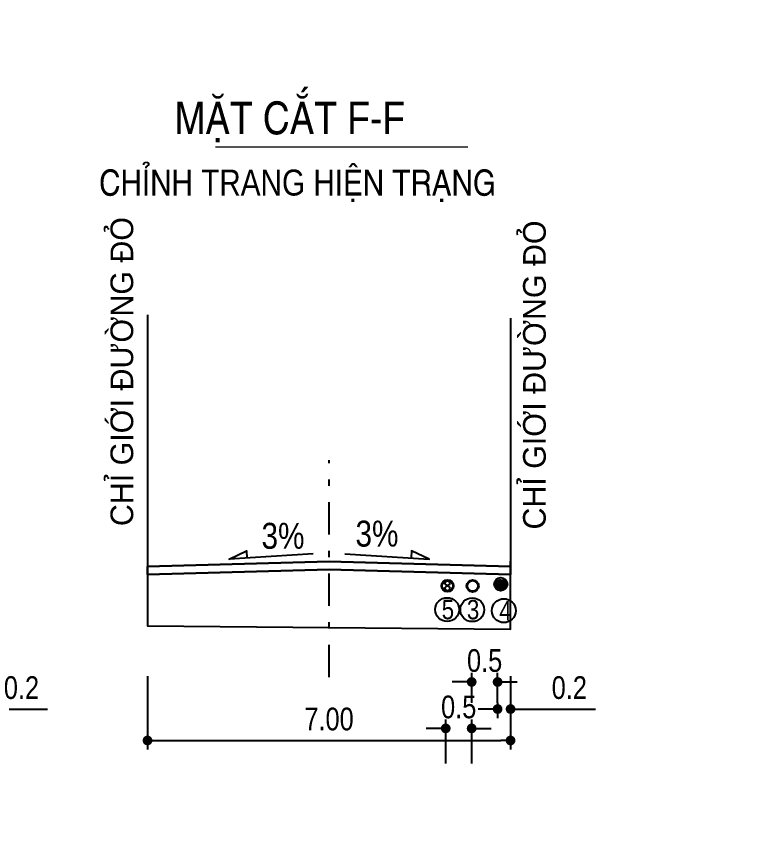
# Model space of a CAD drawing. Header units: metres. Extents: x 563371 to 571261, y 2062953 to 2068466.
# Drawn here: x 568860 to 568917, y 2065897 to 2065960.3 of the extents above; entities that cross this region are included whole.
import ezdxf

# ---------------------------------------------------------------- set-up
doc = ezdxf.new("R2010")
doc.units = ezdxf.units.M
doc.linetypes.add('TIM1', pattern=[5.5, 2.5, -1.25, 0.5, -1.25])
doc.layers.get('0').update_dxf_attribs({"linetype": 'CONTINUOUS'})
doc.layers.get('DEFPOINTS').update_dxf_attribs({"linetype": 'CONTINUOUS'})
for name, color, linetype in [('cap nuoc', 5, 'CONTINUOUS'), ('Dien SH', 6, 'CONTINUOUS'), ('DienHT', 1, 'CONTINUOUS'), ('ghichieudai', 7, 'CONTINUOUS'), ('Hach MCN', 8, 'CONTINUOUS'), ('Kich thuoc', 9, 'CONTINUOUS'), ('MATCATDUONG', 8, 'CONTINUOUS'), ('MC2', 9, 'CONTINUOUS'), ('MCN', 7, 'CONTINUOUS')]:
    doc.layers.add(name, color=color, linetype=linetype)
doc.styles.add('1', font='VHARIALN.ttf', dxfattribs={"height": 50})
doc.styles.add('IN', font='VHARIALN.ttf')
doc.styles.add('ktcn', font='VHARIAL.ttf', dxfattribs={"width": 0.8})
doc.styles.add('KTEN', font='VHAVAN.ttf')
doc.linetypes.add('ZIGZAG', pattern='A,0.00254,-5.08,[131,ltypeshp.shx,S=5.08,R=0,X=-5.08,Y=0],-10.16,[131,ltypeshp.shx,S=5.08,R=180,X=5.08,Y=0],-5.08', length=20.32254)
doc.dimstyles.new('a', dxfattribs={"dimtxt": 1.75, "dimasz": 0.75, "dimexe": 0.7, "dimexo": 0, "dimgap": 0.75, "dimtad": 1, "dimzin": 0, "dimdsep": 46, "dimtxsty": 'ktcn', "dimblk": 'DOT', "dimcen": 0, "dimazin": 0, "dimtfac": 1, "dimtix": 1, "dimtofl": 0, "dimtmove": 0, "dimatfit": 3, "dimfxl": 1, "dimtolj": 1, "dimtzin": 0, "dimarcsym": 0})

# ---------------------------------------------------------------- blocks, each defined once
blk = doc.blocks.new('_Dot')
at = {"color": 0, "linetype": 'ByBlock', "lineweight": -2}
blk.add_line((-0.5, 0), (-1, 0), dxfattribs=at)
at = {"color": 0, "linetype": 'ByBlock', "const_width": 0.5}
blk.add_lwpolyline([(-0.25, 0, 1), (0.25, 0, 1)], format="xyb", close=True, dxfattribs=at)
blk = doc.blocks.new('*D144')
at = {"layer": 'DEFPOINTS', "color": 0, "linetype": 'Continuous'}
for p in [(568854.896, 2065907.4, 0), (568854.896, 2065906.921), (568855.896, 2065907.4, 0)]:
    blk.add_point(p, dxfattribs=at)
at = {"layer": 'MATCATDUONG', "color": 0, "linetype": 'Continuous', "lineweight": -2}
for p, q in [((568854.146, 2065906.921), (568853.396, 2065906.921)), ((568854.896, 2065907.4), (568854.896, 2065906.221)), ((568855.896, 2065907.4), (568855.896, 2065906.221)), ((568856.646, 2065906.921), (568862.443, 2065906.921))]:
    blk.add_line(p, q, dxfattribs=at)
at = {"layer": 'MATCATDUONG', "color": 0, "linetype": 'Continuous', "lineweight": -2, "xscale": 0.75, "yscale": 0.75, "zscale": 0.75}
blk.add_blockref('_Dot', (568854.896, 2065906.921), dxfattribs=at)
at = {"layer": 'MATCATDUONG', "color": 0, "linetype": 'Continuous', "lineweight": -2, "xscale": 0.75, "yscale": 0.75, "zscale": 0.75, "rotation": 180}
blk.add_blockref('_Dot', (568855.896, 2065906.921), dxfattribs=at)
at = {"layer": 'MATCATDUONG', "color": 0, "linetype": 'Continuous', "insert": (568860.426, 2065908.564), "char_height": 1.75, "attachment_point": 5, "style": 'ktcn'}
blk.add_mtext('\\A1;0.2', dxfattribs=at)
blk = doc.blocks.new('*D146')
at = {"layer": 'DEFPOINTS', "color": 0, "linetype": 'Continuous'}
for p in [(568870.148, 2065909.457), (568898.148, 2065909.457), (568898.148, 2065904.499)]:
    blk.add_point(p, dxfattribs=at)
at = {"layer": 'MATCATDUONG', "color": 0, "linetype": 'Continuous', "lineweight": -2}
for p, q in [((568870.148, 2065909.457), (568870.148, 2065903.799)), ((568898.148, 2065909.457), (568898.148, 2065903.799)), ((568870.898, 2065904.499), (568897.398, 2065904.499))]:
    blk.add_line(p, q, dxfattribs=at)
at = {"layer": 'MATCATDUONG', "color": 0, "linetype": 'Continuous', "lineweight": -2, "xscale": 0.75, "yscale": 0.75, "zscale": 0.75, "rotation": 180}
blk.add_blockref('_Dot', (568870.148, 2065904.499), dxfattribs=at)
at = {"layer": 'MATCATDUONG', "color": 0, "linetype": 'Continuous', "lineweight": -2, "xscale": 0.75, "yscale": 0.75, "zscale": 0.75}
blk.add_blockref('_Dot', (568898.148, 2065904.499), dxfattribs=at)
at = {"layer": 'MATCATDUONG', "color": 0, "linetype": 'Continuous', "insert": (568884.148, 2065906.142), "char_height": 1.75, "attachment_point": 5, "style": 'ktcn'}
blk.add_mtext('\\A1;7.00', dxfattribs=at)
blk = doc.blocks.new('*D148')
at = {"layer": 'DEFPOINTS', "color": 0, "linetype": 'Continuous'}
for p in [(568897.148, 2065907.4, 0), (568897.148, 2065906.921), (568898.148, 2065907.4, 0)]:
    blk.add_point(p, dxfattribs=at)
at = {"layer": 'MATCATDUONG', "color": 0, "linetype": 'Continuous', "lineweight": -2}
for p, q in [((568896.398, 2065906.921), (568895.648, 2065906.921)), ((568897.148, 2065907.4), (568897.148, 2065906.221)), ((568898.148, 2065907.4), (568898.148, 2065906.221)), ((568898.898, 2065906.921), (568904.695, 2065906.921))]:
    blk.add_line(p, q, dxfattribs=at)
at = {"layer": 'MATCATDUONG', "color": 0, "linetype": 'Continuous', "lineweight": -2, "xscale": 0.75, "yscale": 0.75, "zscale": 0.75}
blk.add_blockref('_Dot', (568897.148, 2065906.921), dxfattribs=at)
at = {"layer": 'MATCATDUONG', "color": 0, "linetype": 'Continuous', "lineweight": -2, "xscale": 0.75, "yscale": 0.75, "zscale": 0.75, "rotation": 180}
blk.add_blockref('_Dot', (568898.148, 2065906.921), dxfattribs=at)
at = {"layer": 'MATCATDUONG', "color": 0, "linetype": 'Continuous', "insert": (568902.678, 2065908.564), "char_height": 1.75, "attachment_point": 5, "style": 'ktcn'}
blk.add_mtext('\\A1;0.2', dxfattribs=at)
blk = doc.blocks.new('*D149')
at = {"layer": 'DEFPOINTS', "color": 0, "linetype": 'Continuous'}
for p in [(568895.148, 2065909.008), (568895.148, 2065907.4, 0), (568897.148, 2065907.4, 0)]:
    blk.add_point(p, dxfattribs=at)
at = {"layer": 'MATCATDUONG', "color": 0, "linetype": 'Continuous', "lineweight": -2}
for p, q in [((568895.148, 2065907.4), (568895.148, 2065909.708)), ((568897.148, 2065907.4), (568897.148, 2065909.708)), ((568894.398, 2065909.008), (568893.648, 2065909.008)), ((568897.898, 2065909.008), (568898.648, 2065909.008))]:
    blk.add_line(p, q, dxfattribs=at)
at = {"layer": 'MATCATDUONG', "color": 0, "linetype": 'Continuous', "lineweight": -2, "xscale": 0.75, "yscale": 0.75, "zscale": 0.75}
blk.add_blockref('_Dot', (568895.148, 2065909.008), dxfattribs=at)
at = {"layer": 'MATCATDUONG', "color": 0, "linetype": 'Continuous', "lineweight": -2, "xscale": 0.75, "yscale": 0.75, "zscale": 0.75, "rotation": 180}
blk.add_blockref('_Dot', (568897.148, 2065909.008), dxfattribs=at)
at = {"layer": 'MATCATDUONG', "color": 0, "linetype": 'Continuous', "insert": (568896.148, 2065910.652), "char_height": 1.75, "attachment_point": 5, "style": 'ktcn'}
blk.add_mtext('\\A1;0.5', dxfattribs=at)
blk = doc.blocks.new('*D178')
at = {"layer": 'DEFPOINTS', "color": 0, "linetype": 'Continuous'}
for p in [(568893.148, 2065905.429), (568893.148, 2065902.726, 0), (568895.148, 2065902.726, 0)]:
    blk.add_point(p, dxfattribs=at)
at = {"layer": 'MATCATDUONG', "color": 0, "linetype": 'Continuous', "lineweight": -2}
for p, q in [((568893.148, 2065902.726), (568893.148, 2065906.129)), ((568895.148, 2065902.726), (568895.148, 2065906.129)), ((568892.398, 2065905.429), (568891.648, 2065905.429)), ((568895.898, 2065905.429), (568896.648, 2065905.429))]:
    blk.add_line(p, q, dxfattribs=at)
at = {"layer": 'MATCATDUONG', "color": 0, "linetype": 'Continuous', "lineweight": -2, "xscale": 0.75, "yscale": 0.75, "zscale": 0.75}
blk.add_blockref('_Dot', (568893.148, 2065905.429), dxfattribs=at)
at = {"layer": 'MATCATDUONG', "color": 0, "linetype": 'Continuous', "lineweight": -2, "xscale": 0.75, "yscale": 0.75, "zscale": 0.75, "rotation": 180}
blk.add_blockref('_Dot', (568895.148, 2065905.429), dxfattribs=at)
at = {"layer": 'MATCATDUONG', "color": 0, "linetype": 'Continuous', "insert": (568894.148, 2065907.073), "char_height": 1.75, "attachment_point": 5, "style": 'ktcn'}
blk.add_mtext('\\A1;0.5', dxfattribs=at)

msp = doc.modelspace()

# ---------------------------------------------------------------- wipeouts: each hides what was drawn before it
msp.add_wipeout([(568538.555, 2065837.116), (569134.391, 2065836.361), (569086.223, 2065956.15), (568779.004, 2065956.683), (568600.602, 2065960.315)]).dxf.layer = 'ghichieudai'

# ---------------------------------------------------------------- next in the draw order: hatches: boundary and pattern name
at = {"layer": 'Dien SH'}
h = msp.add_hatch(dxfattribs=at)
h.set_pattern_fill('AR-CONC', color=8, scale=0.006451, style=0)
h.set_pattern_definition([(130, (569133.87998, 2065970.92915), (-0.046271889, -0.004048266), [0.0048384, -0.0532224]), (185, (569133.87998, 2065970.92915), (0.008951126, 0.048525419), [0.00387072, -0.04257792]), (79.5486, (569133.876125, 2065970.928814), (-0.037320797, 0.044477124), [0.004112007, -0.04523208]), (133.8158, (569133.87998, 2065970.942054), (-0.068849855, -0.010677963), [0.0072576, -0.0798336]), (83.3644, (569133.874244, 2065970.941164), (-0.06029696, 0.062842292), [0.00616801, -0.06784811]), (188.8158, (569133.87998, 2065970.942054), (-0.060296911, 0.06284234), [0.00580608, -0.06386688]), (159, (569133.87353, 2065970.93883), (-0.038507668, -0.02597375), [0.0048384, -0.0532224]), (214, (569133.87353, 2065970.93883), (-0.015696759, 0.04678088), [0.00387072, -0.04257792]), (108.5486, (569133.87032, 2065970.936664), (-0.054204442, 0.020807087), [0.004112007, -0.04523208]), (142.5, (569133.879981, 2065970.929152), (-0.0007844566, 0.0214756483), [0, -0.042061824, 0, -0.04322304, 0, -0.0427392]), (172.5, (569133.87998, 2065970.929152), (-0.016971142, 0.0254442884), [0, -0.024643584, 0, -0.041094144, 0, -0.01628928]), (212.5, (569133.894367, 2065970.929152), (-0.034437953, -0.0014550599), [0, -0.016128, 0, -0.05031936, 0, -0.06676992]), (222.5, (569133.900818, 2065970.929152), (-0.037622506, 0.0064579726), [0, -0.0209664, 0, -0.033417216, 0, -0.04741632])])
h.paths.add_polyline_path([(568897.806, 2065916.468, -0.263848), (568897.601, 2065916.106, 0.244326), (568897.676, 2065916.25, 0.335024), (568897.548, 2065916.42, 0.439438), (568897.739, 2065916.597, 0.991849), (568897.386, 2065916.599, 0.001118), (568897.386, 2065916.6, 1), (568897.032, 2065916.6, 0.991849), (568897.386, 2065916.597, 0.001118), (568897.386, 2065916.597, 0.335024), (568897.514, 2065916.427, 0.391457), (568897.325, 2065916.279, 0.004772), (568897.325, 2065916.282, 1), (568897.042, 2065916.282, 0.913934), (568897.322, 2065916.257, 0.008795), (568897.322, 2065916.25, 0.524184), (568897.561, 2065916.085, -0.54779), (568896.961, 2065916.468, -1)])
at = {"layer": 'Hach MCN'}
h = msp.add_hatch(dxfattribs=at)
h.set_pattern_fill('ANSI31', color=1, scale=0.064512, style=0)
h.set_pattern_definition([(135, (569133.879981, 2065970.9291516), (0.00570210908, 0.00570210908), [])])
h.paths.add_polyline_path([(568897.739, 2065916.597, -0.439438), (568897.548, 2065916.42, 0.048128), (568897.514, 2065916.427, -0.335024), (568897.386, 2065916.597, -0.001118), (568897.386, 2065916.597, 0.002974), (568897.386, 2065916.599, -0.991849)])
h.paths.add_polyline_path([(568897.386, 2065916.6, -0.001118), (568897.386, 2065916.599, 0.002974), (568897.386, 2065916.597, -0.991849), (568897.032, 2065916.6, -1)])
h.paths.add_polyline_path([(568897.514, 2065916.427, 0.048128), (568897.548, 2065916.42, -0.335024), (568897.676, 2065916.25, -0.244326), (568897.601, 2065916.106, -0.026291), (568897.561, 2065916.085, -0.524184), (568897.322, 2065916.25, -0.008795), (568897.322, 2065916.257, 0.040187), (568897.325, 2065916.279, -0.391457)])
h.paths.add_polyline_path([(568897.325, 2065916.282, -0.004772), (568897.325, 2065916.279, 0.032131), (568897.322, 2065916.257, -0.913934), (568897.042, 2065916.282, -1)])

# ---------------------------------------------------------------- next in the draw order: linework, layer by layer
at = {"layer": 'cap nuoc', "color": 86}
for centre in [(568893.254, 2065914.586, 0), (568895.195, 2065914.581, 0), (568897.632, 2065914.506, 0)]:
    msp.add_circle(centre, 0.92, dxfattribs=at)
at = {"layer": 'Dien SH'}
for centre, radius in [((568897.209, 2065916.6, 0), 0.177), ((568897.183, 2065916.282, 0), 0.141)]:
    msp.add_circle(centre, radius, dxfattribs=at)
at = {"layer": 'Kich thuoc', "elevation": 0}
for points in [[(568870.148, 2065917.899), (568884.148, 2065918.289), (568898.148, 2065917.899)], [(568870.148, 2065917.299), (568884.148, 2065917.689), (568898.148, 2065917.299)]]:
    msp.add_lwpolyline(points, dxfattribs=at)
at = {"layer": 'MATCATDUONG', "color": 40, "linetype": 'Continuous', "extrusion": (3.31378e-12, 1.1371e-08, 1)}
msp.add_line((568870.148, 2065937.323, 0), (568870.148, 2065917.899, 0), dxfattribs=at)
at = {"layer": 'MATCATDUONG', "color": 40, "linetype": 'Continuous', "extrusion": (-3.31378e-12, 1.1371e-08, 1)}
msp.add_line((568898.148, 2065937.06, 0), (568898.148, 2065918.068, 0), dxfattribs=at)
at = {"layer": 'MATCATDUONG', "linetype": 'Continuous', "extrusion": (1.01388e-11, 1.13736e-08, 1), "const_width": 0.12, "elevation": 0.024}
msp.add_lwpolyline([(568875.38, 2065950.252), (568894.863, 2065950.252)], dxfattribs=at)
at = {"layer": 'MATCATDUONG', "color": 1, "linetype": 'TIM1', "extrusion": (1.01388e-11, 1.13736e-08, 1), "elevation": 0.024}
msp.add_lwpolyline([(568884.148, 2065909.378), (568884.148, 2065926.096)], dxfattribs=at)
at = {"layer": 'MATCATDUONG', "color": 40, "linetype": 'Continuous'}
for points in [[(568882.934, 2065918.889), (568876.438, 2065918.472), (568877.777, 2065919.111), (568877.812, 2065918.56)], [(568885.363, 2065918.889), (568891.859, 2065918.472), (568890.52, 2065919.111), (568890.484, 2065918.56)]]:
    msp.add_lwpolyline(points, dxfattribs=at)
at = {"layer": 'MATCATDUONG', "color": 40, "linetype": 'Continuous', "elevation": 0}
for points in [[(568898.148, 2065917.899), (568898.148, 2065918.33), (568898.148, 2065917.899), (568898.148, 2065917.299), (568884.148, 2065917.689), (568870.148, 2065917.299), (568870.148, 2065917.899), (568870.148, 2065917.899), (568870.148, 2065917.73), (568870.148, 2065913.33), (568898.148, 2065913.068)], [(568898.148, 2065917.899), (568884.148, 2065918.289), (568870.148, 2065917.899), (568870.148, 2065917.299), (568884.148, 2065917.689), (568898.148, 2065917.299)]]:
    msp.add_lwpolyline(points, close=True, dxfattribs=at)
msp.add_lwpolyline([(568870.148, 2065917.899), (568870.148, 2065913.33)], dxfattribs=at)
at = {"layer": 'MCN', "color": 2, "linetype": 'ZIGZAG', "ltscale": 0.005}
msp.add_circle((568897.391, 2065916.554, 0), 0.509, dxfattribs=at)
at = {"layer": 'MCN', "color": 2, "ltscale": 0.005}
for centre, radius in [((568893.283, 2065916.417, 0), 0.467), ((568893.283, 2065916.417, 0), 0.409), ((568893.283, 2065916.626, 0), 0.181), ((568893.283, 2065916.227, 0), 0.181), ((568895.224, 2065916.411, 0), 0.467), ((568895.224, 2065916.411, 0), 0.409)]:
    msp.add_circle(centre, radius, dxfattribs=at)
at = {"layer": 'MCN', "color": 2}
msp.add_circle((568897.384, 2065916.468, 0), 0.423, dxfattribs=at)

# ---------------------------------------------------------------- next in the draw order: texts
at = {"layer": 'DienHT', "color": 7, "linetype": 'Continuous', "extrusion": (3.31378e-12, 1.1371e-08, 1), "style": 'IN'}
for s, height, p in [('mÆt c¾t f-f', 2.5, (568872.233, 2065951.245, 0.024)), ('chØnh trang hiÖn tr¹ng', 2, (568866.421, 2065946.508, 0.024))]:
    msp.add_text(s, height=height, dxfattribs=at).set_placement(p)
at = {"layer": 'DienHT', "color": 7, "linetype": 'Continuous', "ltscale": 15, "style": '1'}
for p in [(568886.189, 2065919.446), (568878.941, 2065919.276)]:
    msp.add_text('3%%%', height=2, rotation=360, dxfattribs=at).set_placement(p)
at = {"layer": 'MATCATDUONG', "color": 7, "linetype": 'Continuous', "extrusion": (3.31378e-12, 1.1371e-08, 1), "style": 'KTEN'}
msp.add_text('chØ giíi ®\xadêng ®á', height=1.75, rotation=90, dxfattribs=at).set_placement((568869.043, 2065921.025, 0.023))
at = {"layer": 'MATCATDUONG', "color": 7, "linetype": 'Continuous', "extrusion": (-3.31378e-12, 1.1371e-08, 1), "style": 'KTEN'}
msp.add_text('chØ giíi ®\xadêng ®á', height=1.75, rotation=90, dxfattribs=at).set_placement((568900.862, 2065920.762, 0.023))
at = {"layer": 'MC2', "color": 7, "linetype": 'Continuous', "style": 'IN'}
for s, p in [('5', (568892.839, 2065913.842, 0)), ('3', (568894.78, 2065913.837, 0)), ('4', (568897.275, 2065913.762, 0))]:
    msp.add_text(s, height=1.5, rotation=360, dxfattribs=at).set_placement(p)

# ---------------------------------------------------------------- next in the draw order: dimensions: what is measured, and where the dimension line sits
at = {"layer": 'MATCATDUONG', "color": 7, "linetype": 'Continuous'}
for base, p1, p2, picture, middle in [((568895.148, 2065909.008, 0), (568897.148, 2065907.4, 0), (568895.148, 2065907.4, 0), '*D149', (568896.148, 2065909.008, 0)), ((568854.89591, 2065906.92075, -0.00001), (568855.89589, 2065907.3997, -0.00001), (568854.89591, 2065907.3997, -0.00001), '*D144', (568860.42558, 2065906.92075, -0.00001)), ((568897.1483, 2065906.9207, 0), (568898.1482, 2065907.3997, 0), (568897.1483, 2065907.3997, 0), '*D148', (568902.6779, 2065906.9207, 0)), ((568893.148, 2065905.429, 0), (568895.148, 2065902.726, 0), (568893.148, 2065902.726, 0), '*D178', (568894.148, 2065905.429, 0))]:
    dim = msp.add_linear_dim(base=base, p1=p1, p2=p2, angle=180, dimstyle='a', override={"dimdec": 1, "dimlfac": 0.25}, dxfattribs=at)
    dim.commit()
    dim.dimension.update_dxf_attribs({"geometry": picture, "text_midpoint": middle, "dimtype": 160})
dim = msp.add_linear_dim(base=(568898.148, 2065904.499, 0), p1=(568870.148, 2065909.457, 0), p2=(568898.148, 2065909.457, 0), dimstyle='a', override={"dimlfac": 0.25}, dxfattribs=at)
dim.commit()
dim.dimension.update_dxf_attribs({"geometry": '*D146', "text_midpoint": (568884.148, 2065906.142, 0)})

doc.saveas('drawing.dxf')
